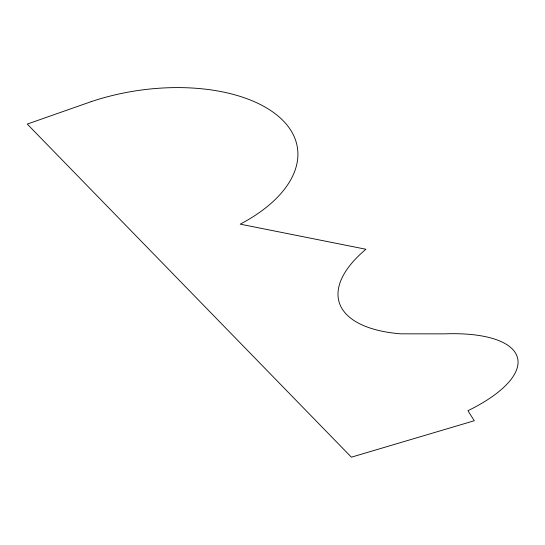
<?xml version="1.0" encoding="UTF-8"?>
<svg xmlns="http://www.w3.org/2000/svg" width="545" height="545" viewBox="0 0 545 545"><rect width="100%" height="100%" fill="white"/><g stroke="black" fill="none" stroke-linecap="round" stroke-linejoin="round"><path stroke-width="0.82" d="M91.288 101.608L27.25 124.083L351.389 457.18L474.279 420.74L467.937 410.705A124.553 46.141 -13.5 0 0 517.3 357.091A124.553 46.141 -13.5 0 0 444.482 333.86L400.827 333.833A144.357 62.525 -15.7 0 1 365.92 249.249L240.222 224.152A149.63 80.095 -8.4 0 0 277.534 115.574A149.63 80.095 -8.4 0 0 91.288 101.608"/></g></svg>
